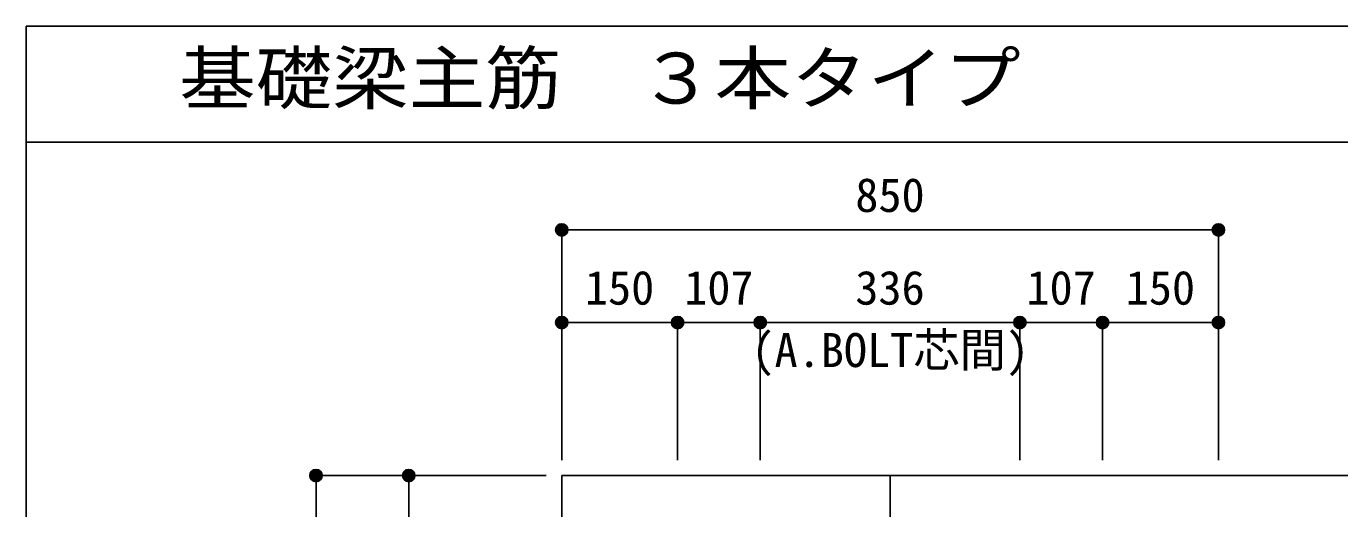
# Model space of a CAD drawing. Units: millimetres at full size, sheet at 1:20. Extents: x -3982 to 3969, y -2797 to 2801.
# Drawn here: x -3982 to -2282, y 2176 to 2801 of the extents above; entities that cross this region are included whole.
import ezdxf
from ezdxf.enums import TextEntityAlignment as Align

# ---------------------------------------------------------------- set-up
doc = ezdxf.new("R2010")
doc.units = ezdxf.units.MM
doc.header["$LTSCALE"] = 20
doc.header["$PDMODE"] = 32
doc.header["$PDSIZE"] = 10
doc.linetypes.add('CHAIN1', pattern=[8, 5, -1, 1, -1])
for name, color, linetype in [('6-1_躯体線', 2, 'Continuous'), ('6-7_文字', 7, 'Continuous'), ('6-D_寸法', 4, 'Continuous'), ('F-0_枠', 6, 'Continuous')]:
    doc.layers.add(name, color=color, linetype=linetype)
doc.styles.add('ＭＳ ゴシック', font='')
doc.styles.get('ＭＳ ゴシック').set_extended_font_data('MS Gothic')

msp = doc.modelspace()

# ---------------------------------------------------------------- linework, layer by layer
at = {"layer": '6-1_躯体線'}
for p, q in [((-3288.87, 2219.12), (-3288.87, 1369.12)), ((-2038.87, 2219.12), (-3288.87, 2219.12))]:
    msp.add_line(p, q, dxfattribs=at)
at = {"layer": '6-D_寸法'}
for p, q in [((-2438.87, 2537.15), (-3288.87, 2537.15)), ((-3288.87, 2537.15), (-3288.87, 2417.15)), ((-3288.87, 2537.15), (-3288.87, 2417.15)), ((-2438.87, 2537.15), (-2438.87, 2417.15)), ((-3288.87, 2417.15), (-3288.87, 2239.12)), ((-3288.87, 2417.15), (-3288.87, 2239.12)), ((-3288.87, 2417.15), (-3138.87, 2417.15)), ((-3288.87, 2417.15), (-3288.87, 2239.12)), ((-3138.87, 2417.15), (-3138.87, 2239.12)), ((-3138.87, 2417.15), (-3031.87, 2417.15)), ((-3031.87, 2417.15), (-3031.87, 2239.12)), ((-3031.87, 2417.15), (-2695.87, 2417.15)), ((-3031.87, 2417.15), (-3031.87, 2239.12)), ((-2695.87, 2417.15), (-2695.87, 2239.12)), ((-2695.87, 2417.15), (-2588.87, 2417.15)), ((-2588.87, 2417.15), (-2588.87, 2239.12)), ((-2438.87, 2417.15), (-2438.87, 2239.12)), ((-2438.87, 2417.15), (-2438.87, 2239.12)), ((-2438.87, 2417.15), (-2438.87, 2239.12)), ((-3606.89, 2219.12), (-3486.89, 2219.12)), ((-3606.89, 2219.12), (-3606.89, 1369.12)), ((-3486.89, 2219.12), (-3308.87, 2219.12)), ((-3486.89, 2219.12), (-3308.87, 2219.12)), ((-3486.89, 2219.12), (-3308.87, 2219.12)), ((-3486.89, 2219.12), (-3308.87, 2219.12)), ((-3486.89, 2219.12), (-3308.87, 2219.12)), ((-3486.89, 2219.12), (-3308.87, 2219.12)), ((-3486.89, 2219.12), (-3308.87, 2219.12)), ((-3486.89, 2219.12), (-3308.87, 2219.12)), ((-3486.89, 2219.12), (-3308.87, 2219.12)), ((-3486.89, 2219.12), (-3308.87, 2219.12))]:
    msp.add_line(p, q, dxfattribs=at)
at = {"layer": '6-D_寸法', "linetype": 'CHAIN1'}
msp.add_line((-2863.87, 2219.12), (-2863.87, 969.12), dxfattribs=at)
at = {"layer": '6-D_寸法'}
for points in [[(-2588.87, 2417.15), (-2438.87, 2417.15), (-2438.87, 2239.12)], [(-3486.89, 1918.12), (-3486.89, 2219.12), (-3308.87, 2219.12)]]:
    msp.add_lwpolyline(points, dxfattribs=at)
for centre, radius in [((-3288.87, 2537.15), 8), ((-3288.87, 2537.15), 7.2), ((-3288.87, 2537.15), 6.4), ((-3288.87, 2537.15), 5.6), ((-3288.87, 2537.15), 4.8), ((-3288.87, 2537.15), 4), ((-3288.87, 2537.15), 3.2), ((-3288.87, 2537.15), 2.4), ((-3288.87, 2537.15), 1.6), ((-3288.87, 2537.15), 0.8), ((-2438.87, 2537.15), 8), ((-2438.87, 2537.15), 7.2), ((-2438.87, 2537.15), 6.4), ((-2438.87, 2537.15), 5.6), ((-2438.87, 2537.15), 4.8), ((-2438.87, 2537.15), 4), ((-2438.87, 2537.15), 3.2), ((-2438.87, 2537.15), 2.4), ((-2438.87, 2537.15), 1.6), ((-2438.87, 2537.15), 0.8), ((-3288.87, 2417.15), 8), ((-3288.87, 2417.15), 7.2), ((-3288.87, 2417.15), 6.4), ((-3288.87, 2417.15), 5.6), ((-3288.87, 2417.15), 4.8), ((-3288.87, 2417.15), 4), ((-3288.87, 2417.15), 3.2), ((-3288.87, 2417.15), 2.4), ((-3288.87, 2417.15), 1.6), ((-3288.87, 2417.15), 0.8), ((-3138.87, 2417.15), 8), ((-3138.87, 2417.15), 7.2), ((-3138.87, 2417.15), 6.4), ((-3138.87, 2417.15), 5.6), ((-3138.87, 2417.15), 4.8), ((-3138.87, 2417.15), 4), ((-3138.87, 2417.15), 3.2), ((-3138.87, 2417.15), 2.4), ((-3138.87, 2417.15), 1.6), ((-3138.87, 2417.15), 0.8), ((-3031.87, 2417.15), 8), ((-3031.87, 2417.15), 7.2), ((-3031.87, 2417.15), 6.4), ((-3031.87, 2417.15), 5.6), ((-3031.87, 2417.15), 4.8), ((-3031.87, 2417.15), 4), ((-3031.87, 2417.15), 3.2), ((-3031.87, 2417.15), 2.4), ((-3031.87, 2417.15), 1.6), ((-3031.87, 2417.15), 0.8), ((-2695.87, 2417.15), 8), ((-2695.87, 2417.15), 7.2), ((-2695.87, 2417.15), 6.4), ((-2695.87, 2417.15), 5.6), ((-2695.87, 2417.15), 4.8), ((-2695.87, 2417.15), 4), ((-2695.87, 2417.15), 3.2), ((-2695.87, 2417.15), 2.4), ((-2695.87, 2417.15), 1.6), ((-2695.87, 2417.15), 0.8), ((-2588.87, 2417.15), 8), ((-2588.87, 2417.15), 7.2), ((-2588.87, 2417.15), 6.4), ((-2588.87, 2417.15), 5.6), ((-2588.87, 2417.15), 4.8), ((-2588.87, 2417.15), 4), ((-2588.87, 2417.15), 3.2), ((-2588.87, 2417.15), 2.4), ((-2588.87, 2417.15), 1.6), ((-2588.87, 2417.15), 0.8), ((-2438.87, 2417.15), 8), ((-2438.87, 2417.15), 7.2), ((-2438.87, 2417.15), 6.4), ((-2438.87, 2417.15), 5.6), ((-2438.87, 2417.15), 4.8), ((-2438.87, 2417.15), 4), ((-2438.87, 2417.15), 3.2), ((-2438.87, 2417.15), 2.4), ((-2438.87, 2417.15), 1.6), ((-2438.87, 2417.15), 0.8), ((-3606.89, 2219.12), 8), ((-3486.89, 2219.12), 8), ((-3606.89, 2219.12), 7.2), ((-3606.89, 2219.12), 6.4), ((-3606.89, 2219.12), 5.6), ((-3606.89, 2219.12), 4.8), ((-3606.89, 2219.12), 4), ((-3606.89, 2219.12), 3.2), ((-3606.89, 2219.12), 2.4), ((-3606.89, 2219.12), 1.6), ((-3606.89, 2219.12), 0.8), ((-3486.89, 2219.12), 7.2), ((-3486.89, 2219.12), 6.4), ((-3486.89, 2219.12), 5.6), ((-3486.89, 2219.12), 4.8), ((-3486.89, 2219.12), 4), ((-3486.89, 2219.12), 3.2), ((-3486.89, 2219.12), 2.4), ((-3486.89, 2219.12), 1.6), ((-3486.89, 2219.12), 0.8)]:
    msp.add_circle(centre, radius, dxfattribs=at)
at = {"layer": '6-D_寸法', "color": 7}
for p in [(-3288.87, 2537.15), (-2438.87, 2537.15), (-3288.87, 2417.15), (-3138.87, 2417.15), (-3031.87, 2417.15), (-2695.87, 2417.15), (-2695.87, 2417.15), (-2588.87, 2417.15), (-2438.87, 2417.15), (-3606.89, 2219.12), (-3486.89, 2219.12)]:
    msp.add_point(p, dxfattribs=at)
at = {"layer": 'F-0_枠'}
for q in [(3969.4, 2800.77), (-3981.92, -2796.83)]:
    msp.add_line((-3981.92, 2800.77), q, dxfattribs=at)
at = {"layer": 'F-0_枠', "color": 2}
msp.add_line((-3981.92, 2650.77), (2482.4, 2650.77), dxfattribs=at)

# ---------------------------------------------------------------- texts
at = {"layer": '6-7_文字', "color": 2, "style": 'ＭＳ ゴシック', "width": 1.1}
msp.add_text('\u3000\u3000基礎梁主筋\u3000３本タイプ', height=65.98, dxfattribs=at).set_placement((-3981.92, 2680.77), align=Align.BOTTOM_LEFT)
at = {"layer": '6-7_文字', "color": 4, "style": 'ＭＳ ゴシック'}
msp.add_text('(A.BOLT芯間)', height=43.99, dxfattribs=at).set_placement((-3043.34, 2346.37), align=Align.BOTTOM_LEFT)
at = {"layer": '6-D_寸法', "style": 'ＭＳ ゴシック'}
for s, p in [('850', (-2908.87, 2547.15)), ('150', (-3258.87, 2427.15)), ('107', (-3130.37, 2427.15)), ('336', (-2908.87, 2427.15)), ('107', (-2687.37, 2427.15)), ('150', (-2558.87, 2427.15))]:
    msp.add_text(s, height=43.99, dxfattribs=at).set_placement(p, align=Align.BOTTOM_LEFT)

doc.saveas('drawing.dxf')
